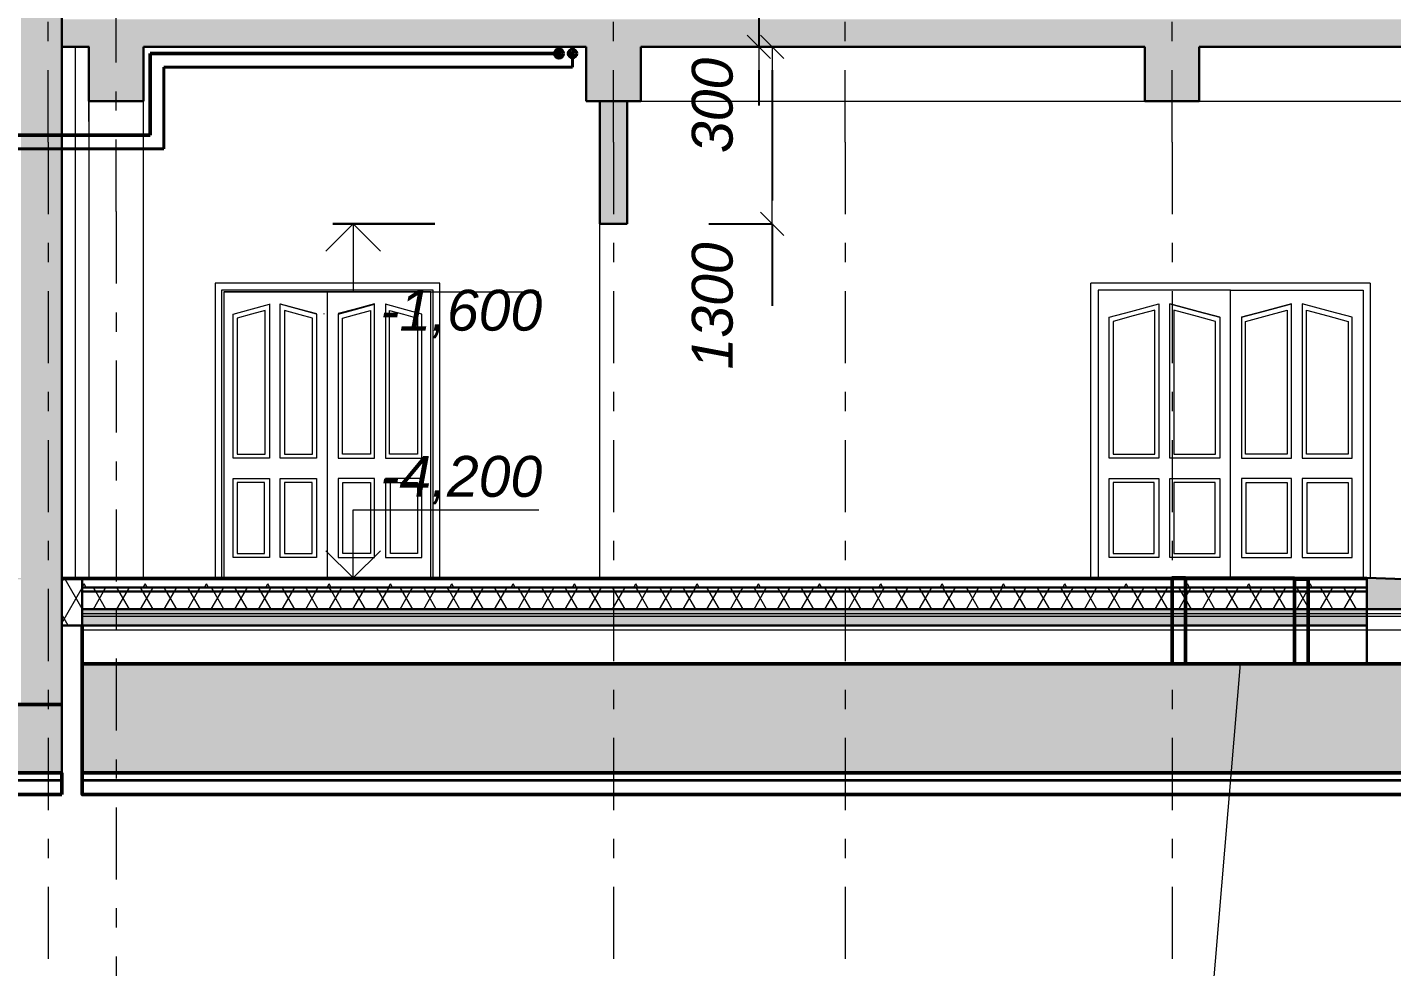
# Model space of a CAD drawing. Header units: millimetres. Extents: x -473555 to 660023, y 5037 to 453528.
# Drawn here: x 266691 to 276707, y 160199 to 167096 of the extents above; entities that cross this region are included whole.
import ezdxf
from ezdxf import colors
from ezdxf.entities.mleader import LeaderData, LeaderLine
from ezdxf.enums import TextEntityAlignment as Align
from ezdxf.math import Vec2, Vec3

# ---------------------------------------------------------------- set-up
doc = ezdxf.new("R2010")
doc.units = ezdxf.units.MM
doc.linetypes.add('Штрихпунктирная', pattern=[1093.611073, 529.166651, -211.666656, 141.111112, -211.666656])
for name, color, linetype, lineweight in [('2D - Общий_Ном._пера__1', 7, 'Continuous', 30), ('2D - Общий_Ном._пера__2', 8, 'Continuous', 20), ('S_VA-SERAMIK_Ном._пера__96', 7, 'Continuous', 25), ('ВК_B1', 5, 'Continuous', 40), ('ВК_K1_lotok', 142, 'Continuous', 50), ('ВК_T3', 1, 'Continuous', 50), ('Интерьер- Перегородка_Ном._пера__1', 7, 'Continuous', 30), ('Интерьер- Перегородка_Ном._пера__100', 7, 'Continuous', 5), ('Интерьер- Перегородка_Ном._пера__2', 8, 'Continuous', 20), ('Интерьер- Перегородка_Ном._пера__93', 9, 'Continuous', 13), ('Конструктивный - Несущий_Ном._пера__93', 9, 'Continuous', 13), ('Размеры_Ном._пера__1', 7, 'Continuous', 30), ('Размеры_Ном._пера__100', 7, 'Continuous', 5), ('Размеры_Ном._пера__61', 7, 'Continuous', 50), ('Размеры_Ном._пера__98', 7, 'Continuous', 18), ('Структуры стальные_Ном._пера__1', 7, 'Continuous', 30), ('Структуры стальные_Ном._пера__98', 7, 'Continuous', 18)]:
    doc.layers.add(name, color=color, linetype=linetype, lineweight=lineweight)
for name, color, linetype in [('ВК_В1_текст', 5, 'Continuous'), ('ВК_К1_текст', 34, 'Continuous'), ('Размеры', 7, 'Continuous'), ('Структуры стальные', 7, 'Continuous')]:
    doc.layers.add(name, color=color, linetype=linetype)
for name, color, linetype, lineweight, plot in [('Перекрытия_Полы_Ном._пера__1', 7, 'Continuous', 30, False), ('Перекрытия_Полы_Ном._пера__10', 1, 'Continuous', 13, False), ('Перекрытия_Полы_Ном._пера__100', 7, 'Continuous', 5, False), ('Перекрытия_Полы_Ном._пера__2', 8, 'Continuous', 20, False), ('Перекрытия_Полы_Ном._пера__96', 7, 'Continuous', 25, False)]:
    doc.layers.add(name, color=color, linetype=linetype, lineweight=lineweight, plot=plot)
doc.layers.add('Перекрытия_Полы_Ном._пера__45', color=7, linetype='Continuous', lineweight=20, true_color=0x00a4a4, plot=False)
doc.styles.add('ISOPEUR', font='isocpeui.ttf')
doc.styles.add('СГЕНЕРИР_СТИЛЬ_1', font='ariali.ttf')
doc.styles.add('СГЕНЕРИР_СТИЛЬ_3', font='arial.ttf')
doc.dimstyles.new('СГЕНЕРИР_СТИЛЬ__16', dxfattribs={"dimtxt": 300, "dimasz": 171, "dimexe": 0.18, "dimexo": 600, "dimgap": 0.09, "dimtad": 1, "dimdec": 0, "dimzin": 0, "dimdsep": 46, "dimtxsty": 'СГЕНЕРИР_СТИЛЬ_1', "dimblk": 'ARROWHEAD_6', "dimblk1": 'ARROWHEAD_6', "dimblk2": 'ARROWHEAD_6', "dimcen": 0.09, "dimclrd": 7, "dimclre": 7, "dimclrt": 7, "dimazin": 0, "dimtfac": 1, "dimtdec": 4, "dimtmove": 0, "dimatfit": 3, "dimfxl": 1, "dimtolj": 1, "dimtzin": 0, "dimarcsym": 0})
pattern_1 = [(60, (219157.86, 167253.14), (-129.9038, 75), []), (120, (219157.86, 167253.14), (129.9038, 75), [])]
pattern_2 = [(0, (219157.9, 167253.1), (0, 779.423), [48.75, -401.25]), (0, (219382.9, 167642.85), (0, 779.423), [48.75, -401.25]), (60, (219157.9, 167253.1), (-675, 389.711), [48.75, -401.25]), (60, (219607.9, 167253.1), (-675, 389.711), [48.75, -401.25]), (120, (219206.6, 167253.1), (675, 389.711), [48.75, -401.25]), (120, (219656.6, 167253.1), (675, 389.711), [48.75, -401.25]), (0, (219157.86, 167328.14), (0, 150), [0, -150, 0, -225]), (45, (219232.86, 167328.14), (-106.066, 106.066), [0, -112.5, 0, -187.5])]

# ---------------------------------------------------------------- blocks, each defined once
blk = doc.blocks.new('Стандартный Маркер Сетки[167]', base_point=(47686, 0))
at = {"layer": 'Структуры стальные_Ном._пера__98', "linetype": 'Штрихпунктирная'}
for q in [(47686, 0), (47686, -9000)]:
    blk.add_line((47686, -1000), q, dxfattribs=at)
at = {"layer": 'Структуры стальные_Ном._пера__1', "style": 'СГЕНЕРИР_СТИЛЬ_3'}
blk.add_attdef('AC_MarkerText_1', text='', height=350, rotation=360, dxfattribs=at).set_placement((47686, -10483), align=Align.MIDDLE_CENTER)
blk = doc.blocks.new('Стандартный Маркер Сетки[168]', base_point=(48186, 0))
at = {"layer": 'Структуры стальные_Ном._пера__98', "linetype": 'Штрихпунктирная'}
for q in [(48186, 0), (48186, -8490)]:
    blk.add_line((48186, -1510), q, dxfattribs=at)
at = {"layer": 'Структуры стальные_Ном._пера__1', "style": 'СГЕНЕРИР_СТИЛЬ_3'}
blk.add_attdef('AC_MarkerText_1', text='', height=350, rotation=360, dxfattribs=at).set_placement((48696, -10483), align=Align.MIDDLE_CENTER)
blk = doc.blocks.new('Стандартный Маркер Сетки[169]', base_point=(51836, 0))
at = {"layer": 'Структуры стальные_Ном._пера__98', "linetype": 'Штрихпунктирная'}
for q in [(51836, 0), (51836, -9000)]:
    blk.add_line((51836, -1000), q, dxfattribs=at)
at = {"layer": 'Структуры стальные_Ном._пера__1', "style": 'СГЕНЕРИР_СТИЛЬ_3'}
blk.add_attdef('AC_MarkerText_1', text='', height=350, rotation=360, dxfattribs=at).set_placement((51836, -10483), align=Align.MIDDLE_CENTER)
blk = doc.blocks.new('Стандартный Маркер Сетки[170]', base_point=(53536, 0))
at = {"layer": 'Структуры стальные_Ном._пера__98', "linetype": 'Штрихпунктирная'}
for q in [(53536, 0), (53536, -9000)]:
    blk.add_line((53536, -1000), q, dxfattribs=at)
at = {"layer": 'Структуры стальные_Ном._пера__1', "style": 'СГЕНЕРИР_СТИЛЬ_3'}
blk.add_attdef('AC_MarkerText_1', text='', height=350, rotation=360, dxfattribs=at).set_placement((53536, -10480), align=Align.MIDDLE_CENTER)
blk = doc.blocks.new('Стандартный Маркер Сетки[171]', base_point=(55936, 0))
at = {"layer": 'Структуры стальные_Ном._пера__98', "linetype": 'Штрихпунктирная'}
for q in [(55936, 0), (55936, -9000)]:
    blk.add_line((55936, -1000), q, dxfattribs=at)
at = {"layer": 'Структуры стальные_Ном._пера__1', "style": 'СГЕНЕРИР_СТИЛЬ_3'}
blk.add_attdef('AC_MarkerText_1', text='', height=350, rotation=360, dxfattribs=at).set_placement((55936, -10480), align=Align.MIDDLE_CENTER)
blk = doc.blocks.new('Линейный Размер_16', base_point=(49925, -4200))
at = {"layer": 'Размеры_Ном._пера__1', "linetype": 'Continuous'}
for p, q in [((49925, -1600), (49775, -1600)), ((49925, -1600), (50525, -1600)), ((49925, -4200), (49325, -4200)), ((49925, -4200), (50075, -4200))]:
    blk.add_line(p, q, dxfattribs=at)
at = {"layer": 'Размеры_Ном._пера__98', "linetype": 'Continuous'}
for p, q in [((49925, -1600), (49725, -1800)), ((50125, -1800), (49925, -1600)), ((49925, -1600), (49925, -2100)), ((49925, -2100), (51288, -2100)), ((49925, -4200), (49925, -3700)), ((49925, -3700), (51288, -3700)), ((49925, -4200), (49725, -4000)), ((50125, -4000), (49925, -4200))]:
    blk.add_line(p, q, dxfattribs=at)
at = {"layer": 'Размеры_Ном._пера__100', "char_height": 300, "attachment_point": 7, "style": 'СГЕНЕРИР_СТИЛЬ_1'}
for s, insert in [('\\A1;{\\fArial|b0|i1|c204|p38;-1,600}', (50125, -2440)), ('\\A1;{\\fArial|b0|i1|c204|p38;-4,200}', (50125, -3660))]:
    blk.add_mtext(s, dxfattribs=dict(at, insert=insert))
blk = doc.blocks.new('ARROWHEAD_6')
at = {"color": 0, "linetype": 'Continuous', "lineweight": 0}
for p, q in [((0, 0), (-1, 0)), ((-0.5, -0.5), (0.5, 0.5))]:
    blk.add_line(p, q, dxfattribs=at)
blk = doc.blocks.new('*D78')
at = {"layer": 'Defpoints', "color": 0, "linetype": 'Continuous', "transparency": 16777216}
for p in [(272071, 166953), (272158, 166953), (271094, 165653)]:
    blk.add_point(p, dxfattribs=at)
at = {"layer": 'Размеры', "color": 7, "linetype": 'Continuous', "lineweight": -2, "transparency": 16777216}
for p, q in [((272671, 166953), (272158, 166953)), ((272158, 166782), (272158, 165824)), ((271694, 165653), (272158, 165653)), ((272158, 165653), (272158, 165050))]:
    blk.add_line(p, q, dxfattribs=at)
at = {"layer": 'Размеры', "color": 7, "linetype": 'Continuous', "lineweight": -2, "transparency": 16777216, "xscale": 171, "yscale": 171, "zscale": 171}
for p, rotation in [((272158, 166953), 90), ((272158, 165653), 270)]:
    blk.add_blockref('ARROWHEAD_6', p, dxfattribs=dict(at, rotation=rotation))
at = {"layer": 'Размеры', "color": 7, "linetype": 'Continuous', "transparency": 16777216, "insert": (271721, 165050), "char_height": 300, "attachment_point": 5, "rotation": 90, "style": 'СГЕНЕРИР_СТИЛЬ_1'}
blk.add_mtext('\\A1;1300', dxfattribs=at)
blk = doc.blocks.new('*D79')
at = {"layer": 'Defpoints', "color": 0, "linetype": 'Continuous', "transparency": 16777216}
for p in [(272061, 167253), (275194, 167253), (272071, 166953)]:
    blk.add_point(p, dxfattribs=at)
at = {"layer": 'Размеры', "color": 7, "linetype": 'Continuous', "lineweight": -2, "transparency": 16777216}
for p, q in [((272061, 167424), (272061, 167595)), ((274594, 167253), (272061, 167253)), ((272061, 167253), (272061, 166953)), ((271471, 166953), (272061, 166953)), ((272061, 166782), (272061, 166522))]:
    blk.add_line(p, q, dxfattribs=at)
at = {"layer": 'Размеры', "color": 7, "linetype": 'Continuous', "lineweight": -2, "transparency": 16777216, "xscale": 171, "yscale": 171, "zscale": 171}
for p, rotation in [((272061, 167253), 270), ((272061, 166953), 90)]:
    blk.add_blockref('ARROWHEAD_6', p, dxfattribs=dict(at, rotation=rotation))
at = {"layer": 'Размеры', "color": 7, "linetype": 'Continuous', "transparency": 16777216, "insert": (271721, 166522), "char_height": 300, "attachment_point": 5, "rotation": 90, "style": 'СГЕНЕРИР_СТИЛЬ_1'}
blk.add_mtext('\\A1;300', dxfattribs=at)
blk = doc.blocks.new('_None')

msp = doc.modelspace()

# ---------------------------------------------------------------- hatches: boundary and pattern name
at = {"layer": '2D - Общий_Ном._пера__2', "linetype": 'Continuous', "lineweight": 0, "true_color": 0x9f9f9f}
for points in [[(266944.2, 167253.1), (266644.2, 167253.1), (266644.2, 162123.1), (266944.2, 162123.1)], [(267094.1, 162823.1), (276524.5, 162823.1), (276524.5, 162703.1), (267094.1, 162703.1)]]:
    msp.add_hatch(color=253, dxfattribs=at).paths.add_polyline_path(points)
at = {"layer": 'Интерьер- Перегородка_Ном._пера__2', "linetype": 'Continuous', "lineweight": 0, "true_color": 0x9f9f9f}
msp.add_hatch(color=253, dxfattribs=at).paths.add_polyline_path([(270894.4, 166553.1), (270894.4, 165653.1), (271094.4, 165653.1), (271094.4, 166553.1)])
msp.add_hatch(color=253, dxfattribs=at).paths.add_polyline_path([(270894.4, 166553.1), (270894.4, 165653.1), (271094.4, 165653.1), (271094.4, 166553.1)])
at = {"layer": 'Перекрытия_Полы_Ном._пера__10', "linetype": 'Continuous'}
h = msp.add_hatch(dxfattribs=at)
h.set_pattern_fill('ТЕПЛОИЗОЛЯЦИЯ', color=256, style=0, pattern_type=2)
h.set_pattern_definition(pattern_1)
h.paths.add_polyline_path([(276524.5, 162953.1), (276524.5, 162983.1), (267094.1, 162983.1), (267094.1, 162953.1)])
h = msp.add_hatch(dxfattribs=at)
h.set_pattern_fill('ТЕПЛОИЗОЛЯЦИЯ', color=256, style=0, pattern_type=2)
h.set_pattern_definition(pattern_1)
h.paths.add_polyline_path([(276524.5, 162953.1), (276524.5, 162983.1), (267094.1, 162983.1), (267094.1, 162953.1)])
at = {"layer": 'Перекрытия_Полы_Ном._пера__2', "linetype": 'Continuous', "lineweight": 0, "true_color": 0x9f9f9f}
for points in [[(266944.2, 166953.1), (282144.5, 166953.1), (282144.5, 167153.1), (266944.2, 167153.1)], [(267544, 166553.1), (267144, 166553.1), (267144, 166953.1), (267544, 166953.1)], [(271194.2, 166553.1), (270794.2, 166553.1), (270794.2, 166953.1), (271194.2, 166953.1)], [(275294, 166553.1), (274894, 166553.1), (274894, 166953.1), (275294, 166953.1)], [(282144.5, 162853.1), (276524.5, 163053.1), (276524.5, 162823.1), (282144.5, 162823.1)], [(282144.5, 162853.1), (276524.5, 163053.1), (276524.5, 162823.1), (282144.5, 162823.1)], [(267094.1, 162423.1), (282144.5, 162423.1), (282144.5, 161623.1), (267094.1, 161623.1)], [(266944.2, 162123.1), (231844.2, 162123.1), (231844.2, 161623.1), (266944.2, 161623.1)]]:
    msp.add_hatch(color=253, dxfattribs=at).paths.add_polyline_path(points)
at = {"layer": 'Перекрытия_Полы_Ном._пера__2', "linetype": 'Continuous'}
h = msp.add_hatch(dxfattribs=at)
h.set_pattern_fill('БЕТОН_ЛЁГКИЙ', color=256, style=0, pattern_type=2)
h.set_pattern_definition(pattern_2)
h.paths.add_polyline_path([(276524.5, 162983.1), (276524.5, 163043.1), (267094.1, 163043.1), (267094.1, 162983.1)])
h = msp.add_hatch(dxfattribs=at)
h.set_pattern_fill('БЕТОН_ЛЁГКИЙ', color=256, style=0, pattern_type=2)
h.set_pattern_definition(pattern_2)
h.paths.add_polyline_path([(276524.5, 162983.1), (276524.5, 163043.1), (267094.1, 163043.1), (267094.1, 162983.1)])
at = {"layer": 'Перекрытия_Полы_Ном._пера__45', "linetype": 'Continuous'}
h = msp.add_hatch(dxfattribs=at)
h.set_pattern_fill('ТЕПЛОИЗОЛЯЦИЯ', color=256, style=0, pattern_type=2)
h.set_pattern_definition(pattern_1)
h.paths.add_polyline_path([(267094.1, 162703.1), (267094.1, 163043.1), (266944.2, 163043.1), (266944.2, 162703.1)])
h = msp.add_hatch(dxfattribs=at)
h.set_pattern_fill('ТЕПЛОИЗОЛЯЦИЯ', color=256, style=0, pattern_type=2)
h.set_pattern_definition(pattern_1)
h.paths.add_polyline_path([(276524.5, 162823.1), (267094.1, 162823.1), (267094.1, 162953.1), (276524.5, 162953.1)])
at = {"layer": 'Перекрытия_Полы_Ном._пера__96', "linetype": 'Continuous'}
for points in [[(267094.1, 163043.1), (267094.1, 163053.1), (232644.4, 163053.1), (232644.4, 163043.1)], [(267094.1, 163043.1), (267094.1, 163053.1), (232644.4, 163053.1), (232644.4, 163043.1)], [(276524.5, 163043.1), (276524.5, 163053.1), (267094.1, 163053.1), (267094.1, 163043.1)], [(276524.5, 163043.1), (276524.5, 163053.1), (267094.1, 163053.1), (267094.1, 163043.1)]]:
    msp.add_hatch(color=256, dxfattribs=at).paths.add_polyline_path(points)

# ---------------------------------------------------------------- linework, layer by layer
at = {"layer": '2D - Общий_Ном._пера__1', "linetype": 'Continuous', "flags": 128}
msp.add_lwpolyline([(267094.1, 162823.1), (276524.5, 162823.1), (276524.5, 162703.1), (267094.1, 162703.1)], close=True, dxfattribs=at)
at = {"layer": 'S_VA-SERAMIK_Ном._пера__96', "linetype": 'Continuous'}
msp.add_line((267144, 166953.1), (267144.2, 166953.1), dxfattribs=at)
at = {"layer": 'ВК_B1'}
for p, q in [((270694.2, 166903.1), (270694.2, 166803.1)), ((267694.2, 166203.1), (267694.2, 166803.1)), ((267694.2, 166803.1), (270694.2, 166803.1)), ((266594.2, 166203.1), (267694.2, 166203.1)), ((275194, 163053.1), (275994, 163053.1))]:
    msp.add_line(p, q, dxfattribs=at)
for radius in [31.5, 12.5]:
    msp.add_circle((270694.2, 166903.1), radius, dxfattribs=at)
at = {"layer": 'ВК_K1_lotok'}
msp.add_lwpolyline([(275094, 162423.1), (275094, 163053.1), (275194, 163053.1), (275194, 162423.1), (275994, 162423.1), (275994, 163043.1), (276094, 163043.1), (276094, 162423.1)], close=True, dxfattribs=at)
at = {"layer": 'ВК_T3'}
for p, q in [((267594.2, 166303.1), (267594.2, 166903.1)), ((267594.2, 166903.1), (270594.2, 166903.1)), ((266594.2, 166303.1), (267594.2, 166303.1))]:
    msp.add_line(p, q, dxfattribs=at)
for radius in [31.5, 12.5]:
    msp.add_circle((270594.2, 166903.1), radius, dxfattribs=at)
at = {"layer": 'Интерьер- Перегородка_Ном._пера__1', "linetype": 'Continuous'}
for p, q in [((266944.2, 163053.1), (266944.2, 167253.1)), ((266944.2, 161683.1), (266944.2, 167253.1)), ((270894.4, 165653.1), (270894.4, 166553.1)), ((270894.4, 165653.1), (270894.4, 166553.1)), ((271094.4, 165653.1), (271094.4, 166553.1)), ((271094.4, 165653.1), (271094.4, 166553.1)), ((270894.4, 165653.1), (271094.4, 165653.1)), ((270894.4, 165653.1), (271094.4, 165653.1))]:
    msp.add_line(p, q, dxfattribs=at)
at = {"layer": 'Интерьер- Перегородка_Ном._пера__100', "linetype": 'Continuous'}
for p, q in [((267094.1, 162823.1), (282144.5, 162823.1)), ((267094.1, 162793.1), (282144.5, 162793.1)), ((267094.1, 162773.1), (282144.5, 162773.1)), ((267094.1, 162673.1), (282144.5, 162673.1)), ((231844.2, 161573.1), (266944.2, 161573.1)), ((231844.2, 161563.1), (266944.2, 161563.1)), ((267094.1, 161573.1), (282144.5, 161573.1)), ((267094.1, 161563.1), (282144.5, 161563.1))]:
    msp.add_line(p, q, dxfattribs=at)
at = {"layer": 'Интерьер- Перегородка_Ном._пера__93', "linetype": 'Continuous'}
for p, q in [((270894.2, 163053.1), (270894.2, 166403.1)), ((270894.2, 163053.1), (270894.2, 166403.1)), ((269719.3, 165218.1), (268069.3, 165218.1)), ((268069.3, 165218.1), (268069.3, 163053.1)), ((268119.3, 163053.1), (268119.3, 165168.1)), ((268119.3, 165168.1), (269669.3, 165168.1)), ((269669.3, 165168.1), (269669.3, 163053.1)), ((269719.3, 163053.1), (269719.3, 165218.1)), ((274499.4, 163053.1), (274499.4, 165218.1)), ((276549.4, 165218.1), (274499.4, 165218.1)), ((274552.4, 165165.1), (274552.4, 164966.9)), ((275524.4, 165165.1), (274552.4, 165165.1)), ((275524.4, 164966.9), (275524.4, 165165.1)), ((275524.4, 165165.1), (276496.4, 165165.1)), ((276496.4, 165165.1), (276496.4, 164966.9)), ((276549.4, 165218.1), (276549.4, 163053.1)), ((268134.3, 165153.1), (268134.3, 163053.1)), ((269654.3, 165153.1), (268134.3, 165153.1)), ((268134.3, 165153.1), (269654.3, 165153.1)), ((268317.5, 165021.8), (268468.4, 165062.2)), ((268468.3, 165065.3), (268468.3, 163933.1)), ((268548.3, 163933.1), (268548.3, 165065.3)), ((268548.3, 165065.3), (268700.7, 165024.5)), ((268699.1, 165021.8), (268548.3, 165062.2)), ((268894.3, 164990.9), (268894.3, 165153.1)), ((269240.3, 165065.3), (269087.9, 165024.5)), ((269089.5, 165021.8), (269240.3, 165062.2)), ((269240.3, 163933.1), (269240.3, 165065.3)), ((269320.3, 165065.3), (269320.3, 163933.1)), ((269471.1, 165021.8), (269320.3, 165062.2)), ((269654.3, 163053.1), (269654.3, 165153.1)), ((270894.4, 163053.1), (270894.4, 165153.1)), ((270894.4, 163053.1), (270894.4, 165153.1)), ((274790.9, 165009.4), (274998.4, 165065)), ((274998.4, 165065.3), (274998.4, 163933.1)), ((275078.4, 163933.1), (275078.4, 165065.3)), ((275078.4, 165065.3), (275286.1, 165009.7)), ((275285.8, 165009.4), (275078.4, 165065)), ((275970.4, 165065.3), (275762.6, 165009.7)), ((275762.9, 165009.4), (275970.4, 165065)), ((275970.4, 163933.1), (275970.4, 165065.3)), ((276257.8, 165009.4), (276050.3, 165065)), ((276050.4, 165065.3), (276050.4, 163933.1)), ((268202.3, 164990.9), (268317.5, 165021.8)), ((268202.3, 163933.1), (268202.3, 164990.9)), ((268336.5, 164988.9), (268232.3, 164960.9)), ((268232.3, 164960.9), (268232.3, 163963.1)), ((268438.3, 165016.1), (268336.5, 164988.9)), ((268438.3, 163963.1), (268438.3, 165016.1)), ((268695.1, 164984.8), (268578.3, 165016.1)), ((268578.3, 165016.1), (268578.3, 163963.1)), ((268608.4, 165046.1), (268614.3, 165047.7)), ((268608.4, 165046.1), (268614.3, 165047.7)), ((268668.4, 165033.2), (268668.4, 165030)), ((268668.4, 165033.2), (268668.4, 165030)), ((268784.3, 164960.9), (268695.1, 164984.8)), ((268814.3, 164990.9), (268699.1, 165021.8)), ((268700.7, 165024.5), (268814.4, 164994.1)), ((268748.4, 165008.6), (268748.4, 165011.7)), ((268748.4, 165008.6), (268748.4, 165011.7)), ((268778.4, 165003.7), (268778.4, 165000.6)), ((268778.4, 165003.7), (268778.4, 165000.6)), ((268784.3, 163963.1), (268784.3, 164960.9)), ((268814.3, 164990.9), (268814.3, 163933.1)), ((268872.4, 164990.9), (268868.7, 164991.9)), ((268872.4, 164990.9), (268868.7, 164991.9)), ((268894.3, 163203.1), (268894.3, 164990.9)), ((269087.9, 165024.5), (268974.3, 164994.1)), ((268974.3, 164990.9), (269089.5, 165021.8)), ((268974.3, 164990.9), (268974.3, 163933.1)), ((268994.4, 164996.3), (268988.5, 164997.9)), ((268994.4, 164996.3), (268988.5, 164997.9)), ((268994.4, 164999.5), (269000.3, 164997.9)), ((268994.4, 164999.5), (269000.3, 164997.9)), ((269004.3, 164960.9), (269093.5, 164984.8)), ((269004.3, 163963.1), (269004.3, 164960.9)), ((269093.5, 164984.8), (269210.3, 165016.1)), ((269094.4, 165023.1), (269094.4, 165026.3)), ((269094.4, 165023.1), (269094.4, 165026.3)), ((269210.3, 165016.1), (269210.3, 163963.1)), ((269350.3, 163963.1), (269350.3, 165016.1)), ((269350.3, 165016.1), (269452.1, 164988.9)), ((269452.1, 164988.9), (269556.3, 164960.9)), ((269586.3, 164990.9), (269471.1, 165021.8)), ((269556.3, 164960.9), (269556.3, 163963.1)), ((269586.3, 163933.1), (269586.3, 164990.9)), ((274552.4, 164966.9), (274552.4, 163203.1)), ((274632.4, 164966.9), (274790.9, 165009.4)), ((274632.4, 163933.1), (274632.4, 164966.9)), ((274809.9, 164976.5), (274662.4, 164936.9)), ((274968.4, 165018.9), (274809.9, 164976.5)), ((274968.4, 163963.1), (274968.4, 165018.9)), ((275281.8, 164972.4), (275108.3, 165018.9)), ((275108.3, 165018.9), (275108.4, 163963.1)), ((275194.2, 165034.3), (275194.2, 165033.9)), ((275194.2, 165034.3), (275194.2, 165033.9)), ((275414.4, 164936.9), (275281.8, 164972.4)), ((275444.4, 164966.9), (275285.8, 165009.4)), ((275286.1, 165009.7), (275444.4, 164967.3)), ((275444.4, 164966.9), (275444.4, 163933.1)), ((275524.4, 163203.1), (275524.4, 164966.9)), ((275762.6, 165009.7), (275604.3, 164967.3)), ((275604.4, 164966.9), (275762.9, 165009.4)), ((275604.4, 164966.9), (275604.4, 163933.1)), ((275634.4, 164936.9), (275766.9, 164972.4)), ((275766.9, 164972.4), (275940.4, 165018.9)), ((275940.4, 165018.9), (275940.4, 163963.1)), ((276080.4, 163963.1), (276080.3, 165018.9)), ((276080.3, 165018.9), (276238.8, 164976.5)), ((276238.8, 164976.5), (276386.4, 164936.9)), ((276416.4, 164966.9), (276257.8, 165009.4)), ((276416.4, 163933.1), (276416.4, 164966.9)), ((276496.4, 164966.9), (276496.4, 163203.1)), ((274662.4, 164936.9), (274662.4, 163963.1)), ((275414.4, 163963.1), (275414.4, 164936.9)), ((275634.4, 163963.1), (275634.4, 164936.9)), ((276386.4, 164936.9), (276386.4, 163963.1)), ((268232.3, 163963.1), (268438.3, 163963.1)), ((268578.3, 163963.1), (268784.3, 163963.1)), ((269210.3, 163963.1), (269004.3, 163963.1)), ((269556.3, 163963.1), (269350.3, 163963.1)), ((274662.4, 163963.1), (274968.4, 163963.1)), ((275108.4, 163963.1), (275414.4, 163963.1)), ((275940.4, 163963.1), (275634.4, 163963.1)), ((276386.4, 163963.1), (276080.4, 163963.1)), ((268468.3, 163933.1), (268202.3, 163933.1)), ((268814.3, 163933.1), (268548.3, 163933.1)), ((268974.3, 163933.1), (269240.3, 163933.1)), ((269320.3, 163933.1), (269586.3, 163933.1)), ((274998.4, 163933.1), (274632.4, 163933.1)), ((275444.4, 163933.1), (275078.4, 163933.1)), ((275604.4, 163933.1), (275970.4, 163933.1)), ((276050.4, 163933.1), (276416.4, 163933.1)), ((268202.3, 163783.1), (268468.3, 163783.1)), ((268202.3, 163203.1), (268202.3, 163783.1)), ((268468.3, 163783.1), (268468.3, 163203.1)), ((268548.3, 163203.1), (268548.3, 163783.1)), ((268548.3, 163783.1), (268814.3, 163783.1)), ((268814.3, 163783.1), (268814.3, 163203.1)), ((269240.3, 163783.1), (268974.3, 163783.1)), ((268974.3, 163783.1), (268974.3, 163203.1)), ((269240.3, 163203.1), (269240.3, 163783.1)), ((269320.3, 163783.1), (269320.3, 163203.1)), ((269586.3, 163783.1), (269320.3, 163783.1)), ((269586.3, 163203.1), (269586.3, 163783.1)), ((274632.4, 163783.1), (274998.4, 163783.1)), ((274632.4, 163203.1), (274632.4, 163783.1)), ((274998.4, 163783.1), (274998.4, 163203.1)), ((275078.4, 163203.1), (275078.4, 163783.1)), ((275078.4, 163783.1), (275444.4, 163783.1)), ((275444.4, 163783.1), (275444.4, 163203.1)), ((275970.4, 163783.1), (275604.4, 163783.1)), ((275604.4, 163783.1), (275604.4, 163203.1)), ((275970.4, 163203.1), (275970.4, 163783.1)), ((276050.4, 163783.1), (276050.4, 163203.1)), ((276416.4, 163783.1), (276050.4, 163783.1)), ((276416.4, 163203.1), (276416.4, 163783.1)), ((268432.3, 163753.1), (268232.3, 163753.1)), ((268232.3, 163753.1), (268232.3, 163233.1)), ((268432.3, 163233.1), (268432.3, 163753.1)), ((268781.3, 163753.1), (268578.3, 163753.1)), ((268578.3, 163753.1), (268578.3, 163233.1)), ((268781.3, 163233.1), (268781.3, 163753.1)), ((269007.3, 163233.1), (269007.3, 163753.1)), ((269007.3, 163753.1), (269210.3, 163753.1)), ((269210.3, 163753.1), (269210.3, 163233.1)), ((269356.3, 163233.1), (269356.3, 163753.1)), ((269356.3, 163753.1), (269556.3, 163753.1)), ((269556.3, 163753.1), (269556.3, 163233.1)), ((274962.4, 163753.1), (274662.4, 163753.1)), ((274662.4, 163753.1), (274662.4, 163233.1)), ((274962.4, 163233.1), (274962.4, 163753.1)), ((275411.4, 163753.1), (275108.4, 163753.1)), ((275108.4, 163753.1), (275108.4, 163233.1)), ((275411.4, 163233.1), (275411.4, 163753.1)), ((275637.4, 163233.1), (275637.4, 163753.1)), ((275637.4, 163753.1), (275940.4, 163753.1)), ((275940.4, 163753.1), (275940.4, 163233.1)), ((276086.4, 163233.1), (276086.4, 163753.1)), ((276086.4, 163753.1), (276386.4, 163753.1)), ((276386.4, 163753.1), (276386.4, 163233.1)), ((268468.3, 163203.1), (268202.3, 163203.1)), ((268232.3, 163233.1), (268432.3, 163233.1)), ((268814.3, 163203.1), (268548.3, 163203.1)), ((268578.3, 163233.1), (268781.3, 163233.1)), ((268894.3, 163053.1), (268894.3, 163203.1)), ((268974.3, 163203.1), (269240.3, 163203.1)), ((269210.3, 163233.1), (269007.3, 163233.1)), ((269320.3, 163203.1), (269586.3, 163203.1)), ((269556.3, 163233.1), (269356.3, 163233.1)), ((274552.4, 163203.1), (274552.4, 163053.1)), ((274998.4, 163203.1), (274632.4, 163203.1)), ((274662.4, 163233.1), (274962.4, 163233.1)), ((275444.4, 163203.1), (275078.4, 163203.1)), ((275108.4, 163233.1), (275411.4, 163233.1)), ((275524.4, 163053.1), (275524.4, 163203.1)), ((275604.4, 163203.1), (275970.4, 163203.1)), ((275940.4, 163233.1), (275637.4, 163233.1)), ((276050.4, 163203.1), (276416.4, 163203.1)), ((276386.4, 163233.1), (276086.4, 163233.1)), ((276496.4, 163203.1), (276496.4, 163053.1)), ((276549.4, 163053.1), (276524.5, 163053.1))]:
    msp.add_line(p, q, dxfattribs=at)
at = {"layer": 'Конструктивный - Несущий_Ном._пера__93', "linetype": 'Continuous'}
for p, q in [((267044.2, 166403.1), (267044.2, 166953.1)), ((267044.2, 166403.1), (267044.2, 166953.1)), ((267144, 166403.1), (267144, 166953.1)), ((267144, 166403.1), (267144, 166953.1)), ((267144.2, 166403.1), (267144.2, 166953.1)), ((267144.2, 166403.1), (267144.2, 166953.1)), ((267544.2, 166403.1), (267544.2, 166953.1)), ((267544.2, 166403.1), (267544.2, 166953.1)), ((267044.2, 163053.1), (267044.2, 166403.1)), ((267044.2, 163053.1), (267044.2, 166403.1)), ((267044.2, 163053.1), (267044.2, 166403.1)), ((267044.2, 163053.1), (267044.2, 166403.1)), ((267144.2, 163053.1), (267144.2, 166403.1)), ((267144.2, 163053.1), (267144.2, 166403.1)), ((267144.2, 163053.1), (267144.2, 166403.1)), ((267544.2, 163053.1), (267544.2, 166403.1)), ((267544.2, 163053.1), (267544.2, 166403.1))]:
    msp.add_line(p, q, dxfattribs=at)
at = {"layer": 'Перекрытия_Полы_Ном._пера__1', "linetype": 'Continuous'}
for p, q in [((266944.2, 166953.1), (267144.2, 166953.1)), ((266944.2, 166953.1), (267144.2, 166953.1)), ((267144, 166953.1), (267144, 166553.1)), ((267544, 166953.1), (267544, 166553.1)), ((267544, 166953.1), (270794.2, 166953.1)), ((267544, 166953.1), (270794.2, 166953.1)), ((270794.2, 166953.1), (270794.2, 166553.1)), ((271194.2, 166953.1), (271194.2, 166553.1)), ((271194.2, 166953.1), (274894, 166953.1)), ((271194.2, 166953.1), (274894, 166953.1)), ((274894, 166953.1), (274894, 166553.1)), ((275294, 166953.1), (275294, 166553.1)), ((275294, 166953.1), (280294.2, 166953.1)), ((275294, 166953.1), (280294.2, 166953.1)), ((267544, 166553.1), (267144, 166553.1)), ((271194.2, 166553.1), (270794.2, 166553.1)), ((275294, 166553.1), (274894, 166553.1)), ((266944.2, 163053.1), (267094.1, 163053.1)), ((266944.2, 163053.1), (267094.1, 163053.1)), ((266944.2, 163043.1), (267094.1, 163043.1)), ((266944.2, 163043.1), (267094.1, 163043.1)), ((266944.2, 163043.1), (267094.1, 163043.1)), ((266944.2, 163043.1), (267094.1, 163043.1)), ((267094.1, 163053.1), (276524.5, 163053.1)), ((267094.1, 163053.1), (276524.5, 163053.1)), ((267094.1, 162703.1), (267094.1, 163053.1)), ((267094.1, 163043.1), (276524.5, 163043.1)), ((267094.1, 163043.1), (276524.5, 163043.1)), ((267094.1, 163043.1), (276524.5, 163043.1)), ((267094.1, 163043.1), (276524.5, 163043.1)), ((267094.1, 162983.1), (276524.5, 162983.1)), ((267094.1, 162983.1), (276524.5, 162983.1)), ((267094.1, 162983.1), (276524.5, 162983.1)), ((267094.1, 162983.1), (276524.5, 162983.1)), ((276524.5, 162983.1), (276524.5, 163043.1)), ((276524.5, 162983.1), (276524.5, 163043.1)), ((276524.5, 162953.1), (276524.5, 162983.1)), ((276524.5, 162953.1), (276524.5, 162983.1)), ((267094.1, 162953.1), (276524.5, 162953.1)), ((267094.1, 162953.1), (276524.5, 162953.1)), ((267094.1, 162953.1), (276524.5, 162953.1)), ((267094.1, 162953.1), (276524.5, 162953.1)), ((276524.5, 162503.1), (276524.5, 162953.1)), ((276524.5, 162423.1), (276524.5, 162953.1)), ((266944.2, 162703.1), (267094.1, 162703.1))]:
    msp.add_line(p, q, dxfattribs=at)
at = {"layer": 'Перекрытия_Полы_Ном._пера__1', "linetype": 'Continuous', "flags": 128}
for points in [[(282144.5, 162853.1), (276524.5, 163053.1), (276524.5, 162823.1), (282144.5, 162823.1)], [(282144.5, 162853.1), (276524.5, 163053.1), (276524.5, 162823.1), (282144.5, 162823.1)], [(267094.1, 162423.1), (282144.5, 162423.1), (282144.5, 161623.1), (267094.1, 161623.1)], [(266944.2, 162123.1), (231844.2, 162123.1), (231844.2, 161623.1), (266944.2, 161623.1)]]:
    msp.add_lwpolyline(points, close=True, dxfattribs=at)
at = {"layer": 'Перекрытия_Полы_Ном._пера__100', "linetype": 'Continuous'}
msp.add_line((271194.2, 166553.1), (282144.5, 166553.1), dxfattribs=at)
at = {"layer": 'Размеры_Ном._пера__61', "linetype": 'Continuous'}
for p, q in [((267094.1, 162423.1), (282144.5, 162423.1)), ((232344.2, 162123.1), (266944.2, 162123.1)), ((231844.2, 161623.1), (266944.2, 161623.1)), ((266944.2, 161463.1), (266944.2, 161623.1)), ((267094.1, 161623.1), (282144.5, 161623.1)), ((231844.2, 161463.1), (266944.2, 161463.1)), ((267094.1, 161463.1), (282144.5, 161463.1))]:
    msp.add_line(p, q, dxfattribs=at)
at = {"layer": 'Размеры_Ном._пера__61', "linetype": 'Continuous', "flags": 128}
msp.add_lwpolyline([(282144.5, 161463.1), (267094.1, 161463.1), (267094.1, 162703.1)], dxfattribs=at)

# ---------------------------------------------------------------- block references
at = {"layer": 'Размеры', "linetype": 'Continuous'}
msp.add_blockref('Линейный Размер_16', (269082.9, 163053.1), dxfattribs=at)
at = {"layer": 'Структуры стальные', "color": 8, "linetype": 'Continuous', "lineweight": 20}
for name, p in [('Стандартный Маркер Сетки[167]', (266844.2, 167253.1)), ('Стандартный Маркер Сетки[168]', (267344, 167253.1)), ('Стандартный Маркер Сетки[169]', (270994.2, 167253.1)), ('Стандартный Маркер Сетки[170]', (272694.4, 167253.1)), ('Стандартный Маркер Сетки[171]', (275094, 167253.1))]:
    msp.add_blockref(name, p, dxfattribs=at)

# ---------------------------------------------------------------- dimensions: what is measured, and where the dimension line sits
at = {"layer": 'Размеры', "linetype": 'Continuous'}
for base, p1, p2, picture, middle in [((272061, 167253.1), (272071.4, 166953.1), (275194.2, 167253.1), '*D79', (271720.8, 166521.6)), ((272158, 166953.1), (271094.4, 165653.1), (272071.4, 166953.1), '*D78', (271720.8, 165050.2))]:
    dim = msp.add_linear_dim(base=base, p1=p1, p2=p2, angle=90, dimstyle='СГЕНЕРИР_СТИЛЬ__16', dxfattribs=at)
    dim.commit()
    dim.dimension.update_dxf_attribs({"geometry": picture, "text_midpoint": middle, "dimtype": 160, "text_rotation": 90})

# ---------------------------------------------------------------- leaders
at = {"layer": 'ВК_T3', "linetype": 'Continuous'}
ml = msp.add_multileader_mtext('Standard', dxfattribs=at)
ml.set_content('Т3\\P%%C50х6,9', color=256, style='ISOPEUR')
ml.set_leader_properties(lineweight=15)
ml.set_arrow_properties(name='NONE')
ml.build(insert=Vec2(0, 0))
ml.multileader.update_dxf_attribs({"text_left_attachment_type": 6, "text_right_attachment_type": 6, "dogleg_length": 0.1, "arrow_head_size": 400, "scale": 100})
ctx = ml.context
ctx.base_point, ctx.scale, ctx.char_height, ctx.arrow_head_size, ctx.landing_gap_size, ctx.plane_origin = Vec3(240226.1, 162627.4), 100, 250, 400, 200, Vec3(248496.7, 153985.7)
ctx.left_attachment, ctx.right_attachment, ctx.text_align_type = 6, 6, 1
notes = []
notes.append((ctx, [(1, (1, 1, 0), (241863, 162627.4), (-1, 0), 10, [(1, [(242594.2, 163678.1), (246969.2, 163703.1)], 0, [])])]))
ctx.mtext.insert, ctx.mtext.rotation, ctx.mtext.width, ctx.mtext.alignment, ctx.mtext.flow_direction = Vec3(241039.6, 162927.4), 6.2831853, 707.159, 2, 5
ml = msp.add_multileader_mtext('Standard', dxfattribs=at)
ml.set_content('Т3\\P%%C25х3,5', color=256, style='ISOPEUR')
ml.set_leader_properties(lineweight=15)
ml.set_arrow_properties(name='NONE')
ml.build(insert=Vec2(0, 0))
ml.multileader.update_dxf_attribs({"text_left_attachment_type": 6, "text_right_attachment_type": 6, "dogleg_length": 0.1, "arrow_head_size": 400, "scale": 100})
ctx = ml.context
ctx.base_point, ctx.scale, ctx.char_height, ctx.arrow_head_size, ctx.landing_gap_size, ctx.plane_origin = Vec3(244544.5, 160753.1), 100, 250, 400, 200, Vec3(253174.6, 152053.1)
ctx.left_attachment, ctx.right_attachment, ctx.text_align_type = 6, 6, 1
notes.append((ctx, [(1, (1, 1, 0), (246187.2, 160753.1), (-1, 0), 10, [(1, [(247481.7, 163703.1), (251881.7, 163703.1)], 0, [])])]))
ctx.mtext.insert, ctx.mtext.rotation, ctx.mtext.width, ctx.mtext.alignment, ctx.mtext.flow_direction = Vec3(245360.9, 161053.1), 6.2831853, 707.159, 2, 5
ml = msp.add_multileader_mtext('Standard', dxfattribs=at)
ml.set_content('Т3\\P%%C25х3,5', color=256, style='ISOPEUR')
ml.set_leader_properties(lineweight=15)
ml.set_arrow_properties(name='NONE')
ml.build(insert=Vec2(0, 0))
ml.multileader.update_dxf_attribs({"text_left_attachment_type": 6, "text_right_attachment_type": 6, "dogleg_length": 0.1, "arrow_head_size": 400, "scale": 100})
ctx = ml.context
ctx.base_point, ctx.scale, ctx.char_height, ctx.arrow_head_size, ctx.landing_gap_size, ctx.plane_origin = Vec3(259144.5, 160753.1), 100, 250, 400, 200, Vec3(267774.6, 152053.1)
ctx.left_attachment, ctx.right_attachment, ctx.text_align_type = 6, 6, 1
notes.append((ctx, [(1, (1, 1, 0), (260787.2, 160753.1), (-1, 0), 10, [(0, [(262193.9, 163703.1)], 0, [])])]))
ctx.mtext.insert, ctx.mtext.rotation, ctx.mtext.width, ctx.mtext.alignment, ctx.mtext.flow_direction = Vec3(259960.9, 161053.1), 6.2831853, 707.159, 2, 5
at = {"layer": 'ВК_В1_текст', "linetype": 'Continuous'}
ml = msp.add_multileader_mtext('Standard', dxfattribs=at)
ml.set_content('В1\\P%%C25х3,5', color=256, style='ISOPEUR')
ml.set_leader_properties(lineweight=15)
ml.set_arrow_properties(name='NONE')
ml.build(insert=Vec2(0, 0))
ml.multileader.update_dxf_attribs({"text_left_attachment_type": 6, "text_right_attachment_type": 6, "dogleg_length": 0.1, "arrow_head_size": 400, "scale": 100})
ctx = ml.context
ctx.base_point, ctx.scale, ctx.char_height, ctx.arrow_head_size, ctx.landing_gap_size, ctx.plane_origin = Vec3(244561.2, 159939.8), 100, 250, 400, 200, Vec3(253204.4, 151336)
ctx.left_attachment, ctx.right_attachment, ctx.text_align_type = 6, 6, 1
notes.append((ctx, [(1, (1, 1, 0), (246203.9, 159939.8), (-1, 0), 10, [(1, [(247494.6, 163590.6), (251894.2, 163590.6)], 0, [])])]))
ctx.mtext.insert, ctx.mtext.rotation, ctx.mtext.width, ctx.mtext.alignment, ctx.mtext.flow_direction = Vec3(245377.6, 160239.8), 6.2831853, 707.159, 2, 5
ml = msp.add_multileader_mtext('Standard', dxfattribs=at)
ml.set_content('В1\\P%%C25х3,5', color=256, style='ISOPEUR')
ml.set_leader_properties(lineweight=15)
ml.set_arrow_properties(name='NONE')
ml.build(insert=Vec2(0, 0))
ml.multileader.update_dxf_attribs({"text_left_attachment_type": 6, "text_right_attachment_type": 6, "dogleg_length": 0.1, "arrow_head_size": 400, "scale": 100})
ctx = ml.context
ctx.base_point, ctx.scale, ctx.char_height, ctx.arrow_head_size, ctx.landing_gap_size, ctx.plane_origin = Vec3(259161.2, 159939.8), 100, 250, 400, 200, Vec3(267804.4, 151336)
ctx.left_attachment, ctx.right_attachment, ctx.text_align_type = 6, 6, 1
notes.append((ctx, [(1, (1, 1, 0), (260803.9, 159939.8), (-1, 0), 10, [(0, [(262206.7, 163590.6)], 0, [])])]))
ctx.mtext.insert, ctx.mtext.rotation, ctx.mtext.width, ctx.mtext.alignment, ctx.mtext.flow_direction = Vec3(259977.6, 160239.8), 6.2831853, 707.159, 2, 5
at = {"layer": 'ВК_К1_текст', "linetype": 'Continuous'}
ml = msp.add_multileader_mtext('Standard', dxfattribs=at)
ml.set_content('Лоток канализации\\PВ=300м', color=256, style='ISOPEUR')
ml.set_leader_properties(lineweight=15)
ml.set_arrow_properties(name='NONE')
ml.build(insert=Vec2(0, 0))
ml.multileader.update_dxf_attribs({"text_left_attachment_type": 6, "text_right_attachment_type": 6, "dogleg_length": 0.1, "arrow_head_size": 400, "scale": 100})
ctx = ml.context
ctx.base_point, ctx.scale, ctx.char_height, ctx.arrow_head_size, ctx.landing_gap_size, ctx.plane_origin = Vec3(236233.1, 158897.7), 100, 350, 400, 200, Vec3(247771.2, 150256)
ctx.left_attachment, ctx.right_attachment, ctx.text_align_type = 6, 6, 1
notes.append((ctx, [(1, (1, 1, 0), (241137.5, 158897.7), (-1, 0), 10, [(0, [(244532.1, 162385.7)], 0, [])])]))
ctx.mtext.insert, ctx.mtext.width, ctx.mtext.alignment, ctx.mtext.flow_direction = Vec3(238680.3, 159317.7), 5094.998, 2, 5
ml = msp.add_multileader_mtext('Standard', dxfattribs=at)
ml.set_content('Лоток канализации\\PВ=300м', color=256, style='ISOPEUR')
ml.set_leader_properties(lineweight=15)
ml.set_arrow_properties(name='NONE')
ml.build(insert=Vec2(0, 0))
ml.multileader.update_dxf_attribs({"text_left_attachment_type": 6, "text_right_attachment_type": 6, "dogleg_length": 0.1, "arrow_head_size": 400, "scale": 100})
ctx = ml.context
ctx.base_point, ctx.scale, ctx.char_height, ctx.arrow_head_size, ctx.landing_gap_size, ctx.plane_origin = Vec3(247895.3, 158897.7), 100, 350, 400, 200, Vec3(259433.3, 150256)
ctx.left_attachment, ctx.right_attachment, ctx.text_align_type = 6, 6, 1
notes.append((ctx, [(1, (1, 1, 0), (252799.6, 158897.7), (-1, 0), 10, [(1, [(256194.2, 162385.7), (251944.2, 162171.8)], 0, [])])]))
ctx.mtext.insert, ctx.mtext.width, ctx.mtext.alignment, ctx.mtext.flow_direction = Vec3(250342.4, 159317.7), 5094.998, 2, 5
ml = msp.add_multileader_mtext('Standard', dxfattribs=at)
ml.set_content('Лоток канализации\\PВ=800м', color=256, style='ISOPEUR')
ml.set_leader_properties(lineweight=15)
ml.set_arrow_properties(name='NONE')
ml.build(insert=Vec2(0, 0))
ml.multileader.update_dxf_attribs({"text_left_attachment_type": 6, "text_right_attachment_type": 6, "dogleg_length": 0.1, "arrow_head_size": 400, "scale": 100})
ctx = ml.context
ctx.base_point, ctx.scale, ctx.char_height, ctx.arrow_head_size, ctx.landing_gap_size, ctx.plane_origin = Vec3(270392.1, 158897.7), 100, 350, 400, 200, Vec3(281930.1, 150256)
ctx.left_attachment, ctx.right_attachment, ctx.text_align_type = 6, 6, 1
notes.append((ctx, [(1, (1, 1, 0), (275296.4, 158897.7), (-1, 0), 10, [(1, [(275594, 162423.1)], 0, [])])]))
ctx.mtext.insert, ctx.mtext.width, ctx.mtext.alignment, ctx.mtext.flow_direction = Vec3(272839.2, 159317.7), 5094.998, 2, 5
ml = msp.add_multileader_mtext('Standard', dxfattribs=at)
ml.set_content('Лоток канализации\\PВ=300м', color=256, style='ISOPEUR')
ml.set_leader_properties(lineweight=15)
ml.set_arrow_properties(name='NONE')
ml.build(insert=Vec2(0, 0))
ml.multileader.update_dxf_attribs({"text_left_attachment_type": 6, "text_right_attachment_type": 6, "dogleg_length": 0.1, "arrow_head_size": 400, "scale": 100})
ctx = ml.context
ctx.base_point, ctx.scale, ctx.char_height, ctx.arrow_head_size, ctx.landing_gap_size, ctx.plane_origin = Vec3(259382.9, 158897.7), 100, 350, 400, 200, Vec3(270920.9, 150256)
ctx.left_attachment, ctx.right_attachment, ctx.text_align_type = 6, 6, 1
notes.append((ctx, [(1, (1, 1, 0), (264287.2, 158897.7), (-1, 0), 10, [(1, [(263431.8, 162171.8)], 0, [])])]))
ctx.mtext.insert, ctx.mtext.width, ctx.mtext.alignment, ctx.mtext.flow_direction = Vec3(261830, 159317.7), 5094.998, 2, 5
for ctx, leaders in notes:
    for number, flags, end, landing, length, lines in leaders:
        leader = LeaderData()
        leader.index, (leader.has_last_leader_line, leader.has_dogleg_vector, leader.attachment_direction) = number, flags
        leader.last_leader_point, leader.dogleg_vector, leader.dogleg_length = Vec3(end), Vec3(landing), length
        for number, points, colour, breaks in lines:
            line = LeaderLine()
            line.index, line.vertices, line.color, line.breaks = number, Vec3.list(points), colors.encode_raw_color(colour), breaks
            leader.lines.append(line)
        ctx.leaders.append(leader)

doc.saveas('drawing.dxf')
